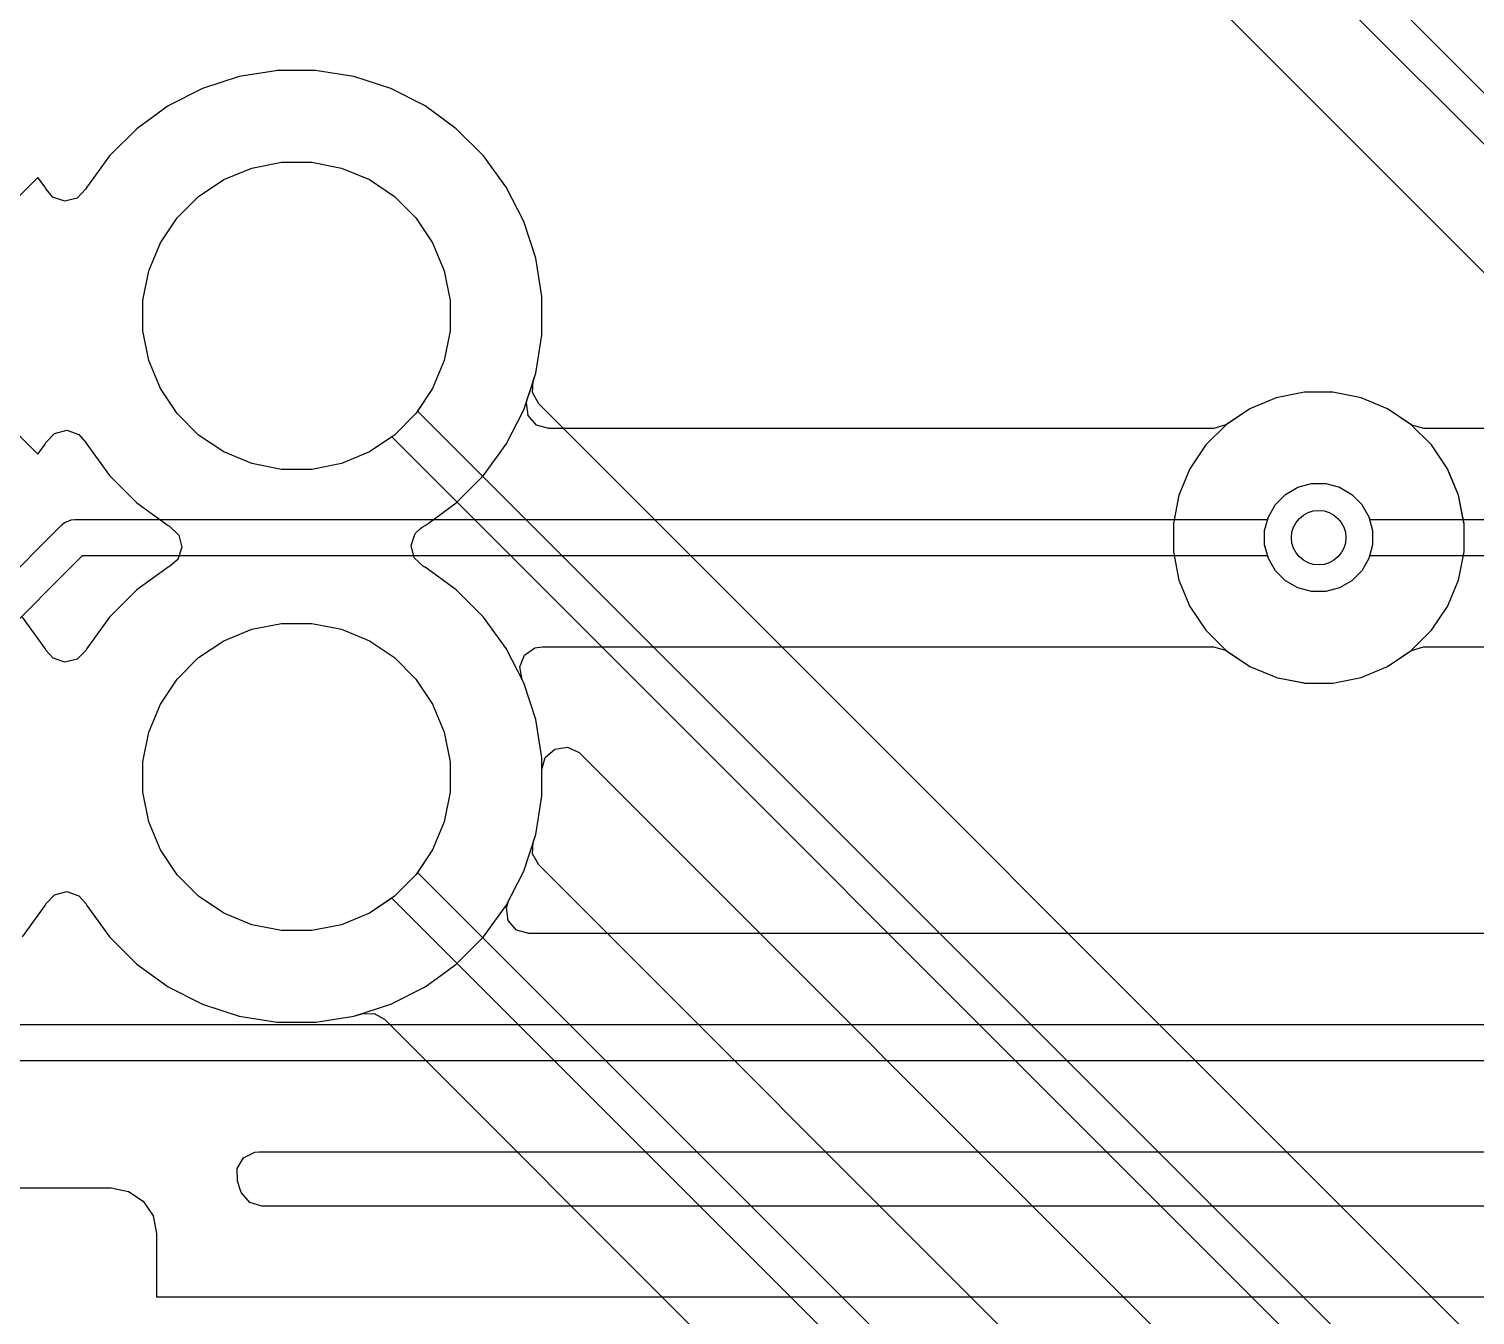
# Model space of a CAD drawing. Header units: inches. Extents: x 6.57 to 9.79, y -8.72 to -3.17.
# Drawn here: x 8.2833 to 8.5969, y -7.7165 to -7.4377 of the extents above; entities that cross this region are included whole.
import ezdxf

# ---------------------------------------------------------------- set-up
doc = ezdxf.new("R2010")
doc.units = ezdxf.units.IN
doc.header["$MEASUREMENT"] = 0
doc.layers.add('In2.Cu', color=33, linetype='CONTINUOUS', true_color=0xce7d2c)

msp = doc.modelspace()

# ---------------------------------------------------------------- linework, layer by layer
at = {"layer": 'In2.Cu', "linetype": 'CONTINUOUS'}
for p, q in [((8.17323, -7.02593), (8.99116, -7.84386)), ((8.98444, -7.84828), (8.16651, -7.03034)), ((8.15505, -7.04676), (8.7338, -7.6255)), ((8.33685, -7.44677), (8.32892, -7.44802)), ((8.33685, -7.44677), (8.32892, -7.44802)), ((8.33685, -7.44677), (8.32892, -7.44802)), ((8.33685, -7.44677), (8.32892, -7.44802)), ((8.33719, -7.44671), (8.33685, -7.44677)), ((8.33719, -7.44671), (8.33685, -7.44677)), ((8.33719, -7.44671), (8.33685, -7.44677)), ((8.33719, -7.44671), (8.33685, -7.44677)), ((8.34555, -7.44671), (8.33719, -7.44671)), ((8.34555, -7.44671), (8.33719, -7.44671)), ((8.34555, -7.44671), (8.33719, -7.44671)), ((8.34555, -7.44671), (8.33719, -7.44671)), ((8.34589, -7.44677), (8.34555, -7.44671)), ((8.34589, -7.44677), (8.34555, -7.44671)), ((8.34589, -7.44677), (8.34555, -7.44671)), ((8.34589, -7.44677), (8.34555, -7.44671)), ((8.35382, -7.44802), (8.34589, -7.44677)), ((8.35382, -7.44802), (8.34589, -7.44677)), ((8.35382, -7.44802), (8.34589, -7.44677)), ((8.35382, -7.44802), (8.34589, -7.44677)), ((8.32892, -7.44802), (8.32096, -7.45061)), ((8.32892, -7.44802), (8.32096, -7.45061)), ((8.32892, -7.44802), (8.32096, -7.45061)), ((8.32892, -7.44802), (8.32096, -7.45061)), ((8.36178, -7.45061), (8.35382, -7.44802)), ((8.35382, -7.44802), (8.35382, -7.44802)), ((8.35382, -7.44802), (8.35382, -7.44802)), ((8.36178, -7.45061), (8.35382, -7.44802)), ((8.35382, -7.44802), (8.35382, -7.44802)), ((8.35382, -7.44802), (8.35382, -7.44802)), ((8.36178, -7.45061), (8.35382, -7.44802)), ((8.35382, -7.44802), (8.35382, -7.44802)), ((8.35382, -7.44802), (8.35382, -7.44802)), ((8.36178, -7.45061), (8.35382, -7.44802)), ((8.35382, -7.44802), (8.35382, -7.44802)), ((8.35382, -7.44802), (8.35382, -7.44802)), ((8.32096, -7.45061), (8.3135, -7.45441)), ((8.32096, -7.45061), (8.3135, -7.45441)), ((8.32096, -7.45061), (8.3135, -7.45441)), ((8.32096, -7.45061), (8.3135, -7.45441)), ((8.36924, -7.45441), (8.36178, -7.45061)), ((8.36178, -7.45061), (8.36178, -7.45061)), ((8.36178, -7.45061), (8.36178, -7.45061)), ((8.36924, -7.45441), (8.36178, -7.45061)), ((8.36178, -7.45061), (8.36178, -7.45061)), ((8.36178, -7.45061), (8.36178, -7.45061)), ((8.36924, -7.45441), (8.36178, -7.45061)), ((8.36178, -7.45061), (8.36178, -7.45061)), ((8.36178, -7.45061), (8.36178, -7.45061)), ((8.36924, -7.45441), (8.36178, -7.45061)), ((8.36178, -7.45061), (8.36178, -7.45061)), ((8.36178, -7.45061), (8.36178, -7.45061)), ((8.3135, -7.45441), (8.30673, -7.45933)), ((8.3135, -7.45441), (8.30673, -7.45933)), ((8.3135, -7.45441), (8.30673, -7.45933)), ((8.3135, -7.45441), (8.30673, -7.45933)), ((8.37601, -7.45933), (8.36924, -7.45441)), ((8.37601, -7.45933), (8.36924, -7.45441)), ((8.37601, -7.45933), (8.36924, -7.45441)), ((8.37601, -7.45933), (8.36924, -7.45441)), ((8.30673, -7.45933), (8.30081, -7.46525)), ((8.30673, -7.45933), (8.30081, -7.46525)), ((8.30673, -7.45933), (8.30081, -7.46525)), ((8.30673, -7.45933), (8.30081, -7.46525)), ((8.38193, -7.46525), (8.37601, -7.45933)), ((8.38193, -7.46525), (8.37601, -7.45933)), ((8.38193, -7.46525), (8.37601, -7.45933)), ((8.38193, -7.46525), (8.37601, -7.45933)), ((8.30081, -7.46525), (8.2959, -7.47202)), ((8.30081, -7.46525), (8.2959, -7.47202)), ((8.30081, -7.46525), (8.2959, -7.47202)), ((8.30081, -7.46525), (8.2959, -7.47202)), ((8.38684, -7.47202), (8.38193, -7.46525)), ((8.38684, -7.47202), (8.38193, -7.46525)), ((8.38684, -7.47202), (8.38193, -7.46525)), ((8.38684, -7.47202), (8.38193, -7.46525)), ((8.3256, -7.47037), (8.33166, -7.46786)), ((8.3256, -7.47037), (8.33166, -7.46786)), ((8.3256, -7.47037), (8.33166, -7.46786)), ((8.3256, -7.47037), (8.33166, -7.46786)), ((8.33166, -7.46786), (8.33809, -7.46658)), ((8.33166, -7.46786), (8.33809, -7.46658)), ((8.33166, -7.46786), (8.33809, -7.46658)), ((8.33166, -7.46786), (8.33809, -7.46658)), ((8.33809, -7.46658), (8.34465, -7.46658)), ((8.33809, -7.46658), (8.34465, -7.46658)), ((8.33809, -7.46658), (8.34465, -7.46658)), ((8.33809, -7.46658), (8.34465, -7.46658)), ((8.34465, -7.46658), (8.35108, -7.46786)), ((8.34465, -7.46658), (8.35108, -7.46786)), ((8.34465, -7.46658), (8.35108, -7.46786)), ((8.34465, -7.46658), (8.35108, -7.46786)), ((8.35108, -7.46786), (8.35715, -7.47037)), ((8.35108, -7.46786), (8.35715, -7.47037)), ((8.35108, -7.46786), (8.35715, -7.47037)), ((8.35108, -7.46786), (8.35715, -7.47037)), ((8.28528, -7.46989), (8.27094, -7.48424)), ((8.28528, -7.46989), (8.27094, -7.48424)), ((8.28528, -7.46989), (8.27094, -7.48424)), ((8.28528, -7.46989), (8.27094, -7.48424)), ((8.28683, -7.47203), (8.28528, -7.46989)), ((8.28528, -7.46989), (8.28528, -7.46989)), ((8.28683, -7.47203), (8.28528, -7.46989)), ((8.28528, -7.46989), (8.28528, -7.46989)), ((8.28683, -7.47203), (8.28528, -7.46989)), ((8.28528, -7.46989), (8.28528, -7.46989)), ((8.28683, -7.47203), (8.28528, -7.46989)), ((8.28528, -7.46989), (8.28528, -7.46989)), ((8.28701, -7.47238), (8.28683, -7.47203)), ((8.28701, -7.47238), (8.28683, -7.47203)), ((8.28701, -7.47238), (8.28683, -7.47203)), ((8.28701, -7.47238), (8.28683, -7.47203)), ((8.2959, -7.47202), (8.29571, -7.47238)), ((8.2959, -7.47202), (8.29571, -7.47238)), ((8.2959, -7.47202), (8.29571, -7.47238)), ((8.2959, -7.47202), (8.29571, -7.47238)), ((8.32014, -7.47401), (8.3256, -7.47037)), ((8.32014, -7.47401), (8.3256, -7.47037)), ((8.32014, -7.47401), (8.3256, -7.47037)), ((8.32014, -7.47401), (8.3256, -7.47037)), ((8.35715, -7.47037), (8.3626, -7.47401)), ((8.35715, -7.47037), (8.3626, -7.47401)), ((8.35715, -7.47037), (8.3626, -7.47401)), ((8.35715, -7.47037), (8.3626, -7.47401)), ((8.39064, -7.47947), (8.38684, -7.47202)), ((8.38684, -7.47202), (8.38684, -7.47202)), ((8.38684, -7.47202), (8.38684, -7.47202)), ((8.39064, -7.47947), (8.38684, -7.47202)), ((8.38684, -7.47202), (8.38684, -7.47202)), ((8.38684, -7.47202), (8.38684, -7.47202)), ((8.39064, -7.47947), (8.38684, -7.47202)), ((8.38684, -7.47202), (8.38684, -7.47202)), ((8.38684, -7.47202), (8.38684, -7.47202)), ((8.39064, -7.47947), (8.38684, -7.47202)), ((8.38684, -7.47202), (8.38684, -7.47202)), ((8.38684, -7.47202), (8.38684, -7.47202)), ((8.28855, -7.47416), (8.28701, -7.47238)), ((8.28855, -7.47416), (8.28701, -7.47238)), ((8.28855, -7.47416), (8.28701, -7.47238)), ((8.28855, -7.47416), (8.28701, -7.47238)), ((8.29115, -7.47504), (8.28855, -7.47416)), ((8.29115, -7.47504), (8.28855, -7.47416)), ((8.29115, -7.47504), (8.28855, -7.47416)), ((8.29115, -7.47504), (8.28855, -7.47416)), ((8.29382, -7.47438), (8.29115, -7.47504)), ((8.29382, -7.47438), (8.29115, -7.47504)), ((8.29382, -7.47438), (8.29115, -7.47504)), ((8.29382, -7.47438), (8.29115, -7.47504)), ((8.29571, -7.47238), (8.29382, -7.47438)), ((8.29571, -7.47238), (8.29382, -7.47438)), ((8.29571, -7.47238), (8.29382, -7.47438)), ((8.29571, -7.47238), (8.29382, -7.47438)), ((8.3155, -7.47865), (8.32014, -7.47401)), ((8.3155, -7.47865), (8.32014, -7.47401)), ((8.3155, -7.47865), (8.32014, -7.47401)), ((8.3155, -7.47865), (8.32014, -7.47401)), ((8.3626, -7.47401), (8.36724, -7.47865)), ((8.3626, -7.47401), (8.36724, -7.47865)), ((8.3626, -7.47401), (8.36724, -7.47865)), ((8.3626, -7.47401), (8.36724, -7.47865)), ((8.31186, -7.48411), (8.3155, -7.47865)), ((8.31186, -7.48411), (8.3155, -7.47865)), ((8.31186, -7.48411), (8.3155, -7.47865)), ((8.31186, -7.48411), (8.3155, -7.47865)), ((8.36724, -7.47865), (8.37088, -7.48411)), ((8.36724, -7.47865), (8.37088, -7.48411)), ((8.36724, -7.47865), (8.37088, -7.48411)), ((8.36724, -7.47865), (8.37088, -7.48411)), ((8.39323, -7.48743), (8.39064, -7.47947)), ((8.39323, -7.48743), (8.39064, -7.47947)), ((8.39323, -7.48743), (8.39064, -7.47947)), ((8.39323, -7.48743), (8.39064, -7.47947)), ((8.30935, -7.49017), (8.31186, -7.48411)), ((8.30935, -7.49017), (8.31186, -7.48411)), ((8.30935, -7.49017), (8.31186, -7.48411)), ((8.30935, -7.49017), (8.31186, -7.48411)), ((8.37088, -7.48411), (8.37339, -7.49017)), ((8.37088, -7.48411), (8.37339, -7.49017)), ((8.37088, -7.48411), (8.37339, -7.49017)), ((8.37088, -7.48411), (8.37339, -7.49017)), ((8.39454, -7.4957), (8.39323, -7.48743)), ((8.39454, -7.4957), (8.39323, -7.48743)), ((8.39454, -7.4957), (8.39323, -7.48743)), ((8.39454, -7.4957), (8.39323, -7.48743)), ((8.30807, -7.4966), (8.30935, -7.49017)), ((8.30807, -7.4966), (8.30935, -7.49017)), ((8.30807, -7.4966), (8.30935, -7.49017)), ((8.30807, -7.4966), (8.30935, -7.49017)), ((8.37339, -7.49017), (8.37467, -7.4966)), ((8.37339, -7.49017), (8.37467, -7.4966)), ((8.37339, -7.49017), (8.37467, -7.4966)), ((8.37339, -7.49017), (8.37467, -7.4966)), ((8.30807, -7.50316), (8.30807, -7.4966)), ((8.30807, -7.50316), (8.30807, -7.4966)), ((8.30807, -7.50316), (8.30807, -7.4966)), ((8.30807, -7.50316), (8.30807, -7.4966)), ((8.37467, -7.4966), (8.37467, -7.50316)), ((8.37467, -7.4966), (8.37467, -7.50316)), ((8.37467, -7.4966), (8.37467, -7.50316)), ((8.37467, -7.4966), (8.37467, -7.50316)), ((8.39454, -7.50407), (8.39454, -7.4957)), ((8.39454, -7.50407), (8.39454, -7.4957)), ((8.39454, -7.50407), (8.39454, -7.4957)), ((8.39454, -7.50407), (8.39454, -7.4957)), ((8.30935, -7.5096), (8.30807, -7.50316)), ((8.30935, -7.5096), (8.30807, -7.50316)), ((8.30935, -7.5096), (8.30807, -7.50316)), ((8.30935, -7.5096), (8.30807, -7.50316)), ((8.37467, -7.50316), (8.37339, -7.5096)), ((8.37467, -7.50316), (8.37339, -7.5096)), ((8.37467, -7.50316), (8.37339, -7.5096)), ((8.37467, -7.50316), (8.37339, -7.5096)), ((8.39323, -7.51233), (8.39454, -7.50407)), ((8.39323, -7.51233), (8.39454, -7.50407)), ((8.39323, -7.51233), (8.39454, -7.50407)), ((8.39323, -7.51233), (8.39454, -7.50407)), ((8.31186, -7.51566), (8.30935, -7.5096)), ((8.31186, -7.51566), (8.30935, -7.5096)), ((8.31186, -7.51566), (8.30935, -7.5096)), ((8.31186, -7.51566), (8.30935, -7.5096)), ((8.37339, -7.5096), (8.37088, -7.51566)), ((8.37339, -7.5096), (8.37088, -7.51566)), ((8.37339, -7.5096), (8.37088, -7.51566)), ((8.37339, -7.5096), (8.37088, -7.51566)), ((8.39064, -7.52029), (8.39323, -7.51233)), ((8.39064, -7.52029), (8.39323, -7.51233)), ((8.39185, -7.51658), (8.39323, -7.51233)), ((8.39269, -7.514), (8.39323, -7.51233)), ((8.27094, -7.51553), (8.28528, -7.52987)), ((8.27094, -7.51553), (8.28528, -7.52987)), ((8.27094, -7.51553), (8.28528, -7.52987)), ((8.3155, -7.52111), (8.31186, -7.51566)), ((8.3155, -7.52111), (8.31186, -7.51566)), ((8.3155, -7.52111), (8.31186, -7.51566)), ((8.3155, -7.52111), (8.31186, -7.51566)), ((8.37088, -7.51566), (8.36724, -7.52111)), ((8.37088, -7.51566), (8.36724, -7.52111)), ((8.37088, -7.51566), (8.36724, -7.52111)), ((8.37088, -7.51566), (8.36761, -7.52056)), ((8.39256, -7.51654), (8.39269, -7.514)), ((8.39121, -7.51877), (8.3914, -7.51796)), ((8.39161, -7.52149), (8.39121, -7.51877)), ((8.3914, -7.51796), (8.39185, -7.51658)), ((8.39388, -7.51896), (8.39256, -7.51654)), ((8.70779, -7.83287), (8.39388, -7.51896)), ((8.5538, -7.51769), (8.54806, -7.52006)), ((8.5538, -7.51769), (8.54806, -7.52006)), ((8.5538, -7.51769), (8.54806, -7.52006)), ((8.5538, -7.51769), (8.54806, -7.52006)), ((8.55989, -7.51647), (8.5538, -7.51769)), ((8.55989, -7.51647), (8.5538, -7.51769)), ((8.55989, -7.51647), (8.5538, -7.51769)), ((8.55989, -7.51647), (8.5538, -7.51769)), ((8.5538, -7.51769), (8.5538, -7.51769)), ((8.5538, -7.51769), (8.5538, -7.51769)), ((8.5538, -7.51769), (8.5538, -7.51769)), ((8.5538, -7.51769), (8.5538, -7.51769)), ((8.5661, -7.51647), (8.55989, -7.51647)), ((8.55989, -7.51647), (8.55989, -7.51647)), ((8.5661, -7.51647), (8.55989, -7.51647)), ((8.55989, -7.51647), (8.55989, -7.51647)), ((8.5661, -7.51647), (8.55989, -7.51647)), ((8.55989, -7.51647), (8.55989, -7.51647)), ((8.5661, -7.51647), (8.55989, -7.51647)), ((8.55989, -7.51647), (8.55989, -7.51647)), ((8.57218, -7.51769), (8.5661, -7.51647)), ((8.5661, -7.51647), (8.5661, -7.51647)), ((8.57218, -7.51769), (8.5661, -7.51647)), ((8.5661, -7.51647), (8.5661, -7.51647)), ((8.57218, -7.51769), (8.5661, -7.51647)), ((8.5661, -7.51647), (8.5661, -7.51647)), ((8.57218, -7.51769), (8.5661, -7.51647)), ((8.5661, -7.51647), (8.5661, -7.51647)), ((8.57219, -7.51769), (8.57218, -7.51769)), ((8.57219, -7.51769), (8.57218, -7.51769)), ((8.57219, -7.51769), (8.57218, -7.51769)), ((8.57219, -7.51769), (8.57218, -7.51769)), ((8.57792, -7.52006), (8.57219, -7.51769)), ((8.57792, -7.52006), (8.57219, -7.51769)), ((8.57792, -7.52006), (8.57219, -7.51769)), ((8.57792, -7.52006), (8.57219, -7.51769)), ((8.32014, -7.52575), (8.3155, -7.52111)), ((8.32014, -7.52575), (8.3155, -7.52111)), ((8.32014, -7.52575), (8.3155, -7.52111)), ((8.32014, -7.52575), (8.3155, -7.52111)), ((8.36724, -7.52111), (8.3626, -7.52575)), ((8.36724, -7.52111), (8.3626, -7.52575)), ((8.36724, -7.52111), (8.3626, -7.52575)), ((8.36761, -7.52056), (8.69166, -7.8446)), ((8.38684, -7.52775), (8.39064, -7.52029)), ((8.38684, -7.52775), (8.39064, -7.52029)), ((8.39341, -7.52357), (8.39161, -7.52149)), ((8.54806, -7.52006), (8.54288, -7.52353)), ((8.54806, -7.52006), (8.5429, -7.52351)), ((8.54806, -7.52006), (8.5429, -7.52351)), ((8.54806, -7.52006), (8.5429, -7.52351)), ((8.54806, -7.52006), (8.54806, -7.52006)), ((8.54806, -7.52006), (8.54806, -7.52006)), ((8.54806, -7.52006), (8.54806, -7.52006)), ((8.54806, -7.52006), (8.54806, -7.52006)), ((8.58308, -7.52351), (8.57792, -7.52006)), ((8.57792, -7.52006), (8.57792, -7.52006)), ((8.58308, -7.52351), (8.57792, -7.52006)), ((8.57792, -7.52006), (8.57792, -7.52006)), ((8.58308, -7.52351), (8.57792, -7.52006)), ((8.57792, -7.52006), (8.57792, -7.52006)), ((8.58311, -7.52353), (8.57792, -7.52006)), ((8.57792, -7.52006), (8.57792, -7.52006)), ((8.28701, -7.52738), (8.2889, -7.52538)), ((8.28701, -7.52738), (8.2889, -7.52538)), ((8.28701, -7.52738), (8.2889, -7.52538)), ((8.2889, -7.52538), (8.29157, -7.52472)), ((8.2889, -7.52538), (8.29157, -7.52472)), ((8.2889, -7.52538), (8.29157, -7.52472)), ((8.29157, -7.52472), (8.29417, -7.52561)), ((8.29157, -7.52472), (8.29417, -7.52561)), ((8.29157, -7.52472), (8.29417, -7.52561)), ((8.29417, -7.52561), (8.29571, -7.52738)), ((8.29417, -7.52561), (8.29571, -7.52738)), ((8.29417, -7.52561), (8.29571, -7.52738)), ((8.39605, -7.52435), (8.39341, -7.52357)), ((8.54017, -7.52435), (8.39605, -7.52435)), ((8.5429, -7.52351), (8.53851, -7.5279)), ((8.5429, -7.52351), (8.53851, -7.5279)), ((8.5429, -7.52351), (8.53851, -7.5279)), ((8.54025, -7.52435), (8.54017, -7.52435)), ((8.54288, -7.52353), (8.54025, -7.52435)), ((8.5429, -7.52351), (8.5429, -7.52351)), ((8.5429, -7.52351), (8.5429, -7.52351)), ((8.5429, -7.52351), (8.5429, -7.52351)), ((8.58747, -7.5279), (8.58308, -7.52351)), ((8.58308, -7.52351), (8.58308, -7.52351)), ((8.58747, -7.5279), (8.58308, -7.52351)), ((8.58308, -7.52351), (8.58308, -7.52351)), ((8.58747, -7.5279), (8.58308, -7.52351)), ((8.58308, -7.52351), (8.58308, -7.52351)), ((8.58318, -7.52357), (8.58311, -7.52353)), ((8.58582, -7.52435), (8.58318, -7.52357)), ((8.63246, -7.52435), (8.58582, -7.52435)), ((8.28528, -7.52987), (8.28683, -7.52774)), ((8.28528, -7.52987), (8.28683, -7.52774)), ((8.28528, -7.52987), (8.28683, -7.52774)), ((8.28683, -7.52774), (8.28701, -7.52738)), ((8.28683, -7.52774), (8.28701, -7.52738)), ((8.28683, -7.52774), (8.28701, -7.52738)), ((8.29571, -7.52738), (8.2959, -7.52775)), ((8.29571, -7.52738), (8.2959, -7.52775)), ((8.29571, -7.52738), (8.2959, -7.52775)), ((8.2959, -7.52775), (8.30081, -7.53452)), ((8.2959, -7.52775), (8.30081, -7.53452)), ((8.2959, -7.52775), (8.30081, -7.53452)), ((8.3256, -7.5294), (8.32014, -7.52575)), ((8.3256, -7.5294), (8.32014, -7.52575)), ((8.3256, -7.5294), (8.32014, -7.52575)), ((8.3256, -7.5294), (8.32014, -7.52575)), ((8.3626, -7.52575), (8.35715, -7.5294)), ((8.3626, -7.52575), (8.35715, -7.5294)), ((8.3626, -7.52575), (8.35715, -7.5294)), ((8.36204, -7.52612), (8.35715, -7.5294)), ((8.68494, -7.84902), (8.36204, -7.52612)), ((8.38193, -7.53452), (8.38684, -7.52775)), ((8.38193, -7.53452), (8.38684, -7.52775)), ((8.38684, -7.52775), (8.38684, -7.52775)), ((8.38684, -7.52775), (8.38684, -7.52775)), ((8.38684, -7.52775), (8.38684, -7.52775)), ((8.38684, -7.52775), (8.38684, -7.52775)), ((8.53851, -7.5279), (8.53506, -7.53306)), ((8.53851, -7.5279), (8.53506, -7.53306)), ((8.53851, -7.5279), (8.53506, -7.53306)), ((8.53851, -7.5279), (8.53851, -7.5279)), ((8.53851, -7.5279), (8.53851, -7.5279)), ((8.53851, -7.5279), (8.53851, -7.5279)), ((8.59092, -7.53306), (8.58747, -7.5279)), ((8.58747, -7.5279), (8.58747, -7.5279)), ((8.59092, -7.53306), (8.58747, -7.5279)), ((8.58747, -7.5279), (8.58747, -7.5279)), ((8.59092, -7.53306), (8.58747, -7.5279)), ((8.58747, -7.5279), (8.58747, -7.5279)), ((8.28528, -7.52987), (8.28528, -7.52987)), ((8.28528, -7.52987), (8.28528, -7.52987)), ((8.28528, -7.52987), (8.28528, -7.52987)), ((8.33166, -7.53191), (8.3256, -7.5294)), ((8.33166, -7.53191), (8.3256, -7.5294)), ((8.33166, -7.53191), (8.3256, -7.5294)), ((8.33166, -7.53191), (8.3256, -7.5294)), ((8.33809, -7.53319), (8.33166, -7.53191)), ((8.33809, -7.53319), (8.33166, -7.53191)), ((8.33809, -7.53319), (8.33166, -7.53191)), ((8.33809, -7.53319), (8.33166, -7.53191)), ((8.35108, -7.53191), (8.34465, -7.53319)), ((8.35108, -7.53191), (8.34465, -7.53319)), ((8.35108, -7.53191), (8.34465, -7.53319)), ((8.35108, -7.53191), (8.34465, -7.53319)), ((8.35715, -7.5294), (8.35108, -7.53191)), ((8.35715, -7.5294), (8.35108, -7.53191)), ((8.35715, -7.5294), (8.35108, -7.53191)), ((8.35715, -7.5294), (8.35108, -7.53191)), ((8.30081, -7.53452), (8.30673, -7.54044)), ((8.30081, -7.53452), (8.30673, -7.54044)), ((8.30081, -7.53452), (8.30673, -7.54044)), ((8.34465, -7.53319), (8.33809, -7.53319)), ((8.34465, -7.53319), (8.33809, -7.53319)), ((8.34465, -7.53319), (8.33809, -7.53319)), ((8.34465, -7.53319), (8.33809, -7.53319)), ((8.37601, -7.54044), (8.38193, -7.53452)), ((8.37601, -7.54044), (8.38193, -7.53452)), ((8.38193, -7.53452), (8.38193, -7.53452)), ((8.38193, -7.53452), (8.38193, -7.53452)), ((8.38193, -7.53452), (8.38193, -7.53452)), ((8.38193, -7.53452), (8.38193, -7.53452)), ((8.53506, -7.53306), (8.53269, -7.5388)), ((8.53506, -7.53306), (8.53269, -7.5388)), ((8.53506, -7.53306), (8.53269, -7.5388)), ((8.53506, -7.53306), (8.53506, -7.53306)), ((8.53506, -7.53306), (8.53506, -7.53306)), ((8.53506, -7.53306), (8.53506, -7.53306)), ((8.59153, -7.53452), (8.59092, -7.53306)), ((8.59092, -7.53306), (8.59092, -7.53306)), ((8.59265, -7.53724), (8.59092, -7.53306)), ((8.59092, -7.53306), (8.59092, -7.53306)), ((8.59156, -7.53461), (8.59092, -7.53306)), ((8.59092, -7.53306), (8.59092, -7.53306)), ((8.5933, -7.5388), (8.59153, -7.53452)), ((8.5933, -7.5388), (8.59156, -7.53461)), ((8.5558, -7.53862), (8.55847, -7.53708)), ((8.5558, -7.53862), (8.55847, -7.53708)), ((8.5558, -7.53862), (8.55847, -7.53708)), ((8.5558, -7.53862), (8.55847, -7.53708)), ((8.55847, -7.53708), (8.56145, -7.53628)), ((8.55847, -7.53708), (8.56145, -7.53628)), ((8.55847, -7.53708), (8.56145, -7.53628)), ((8.55847, -7.53708), (8.56145, -7.53628)), ((8.56145, -7.53628), (8.56453, -7.53628)), ((8.56145, -7.53628), (8.56453, -7.53628)), ((8.56145, -7.53628), (8.56453, -7.53628)), ((8.56145, -7.53628), (8.56453, -7.53628)), ((8.56453, -7.53628), (8.56751, -7.53708)), ((8.56453, -7.53628), (8.56751, -7.53708)), ((8.56453, -7.53628), (8.56751, -7.53708)), ((8.56453, -7.53628), (8.56751, -7.53708)), ((8.56751, -7.53708), (8.57018, -7.53862)), ((8.56751, -7.53708), (8.57018, -7.53862)), ((8.56751, -7.53708), (8.57018, -7.53862)), ((8.56751, -7.53708), (8.57018, -7.53862)), ((8.5933, -7.5388), (8.59265, -7.53724)), ((8.30673, -7.54044), (8.3135, -7.54536)), ((8.30673, -7.54044), (8.3135, -7.54536)), ((8.30673, -7.54044), (8.3135, -7.54536)), ((8.36989, -7.54489), (8.37601, -7.54044)), ((8.36989, -7.54489), (8.37601, -7.54044)), ((8.53269, -7.5388), (8.53148, -7.54489)), ((8.53269, -7.5388), (8.53148, -7.54489)), ((8.53269, -7.5388), (8.53148, -7.54489)), ((8.53269, -7.5388), (8.53269, -7.5388)), ((8.53269, -7.5388), (8.53269, -7.5388)), ((8.53269, -7.5388), (8.53269, -7.5388)), ((8.55208, -7.54347), (8.55362, -7.5408)), ((8.55208, -7.54347), (8.55362, -7.5408)), ((8.55208, -7.54347), (8.55362, -7.5408)), ((8.55208, -7.54347), (8.55362, -7.5408)), ((8.55362, -7.5408), (8.5558, -7.53862)), ((8.55362, -7.5408), (8.5558, -7.53862)), ((8.55362, -7.5408), (8.5558, -7.53862)), ((8.55362, -7.5408), (8.5558, -7.53862)), ((8.57018, -7.53862), (8.57236, -7.5408)), ((8.57018, -7.53862), (8.57236, -7.5408)), ((8.57018, -7.53862), (8.57236, -7.5408)), ((8.57018, -7.53862), (8.57236, -7.5408)), ((8.57236, -7.5408), (8.5739, -7.54347)), ((8.57236, -7.5408), (8.5739, -7.54347)), ((8.57236, -7.5408), (8.5739, -7.54347)), ((8.57236, -7.5408), (8.5739, -7.54347)), ((8.5945, -7.54486), (8.5933, -7.5388)), ((8.5933, -7.5388), (8.5933, -7.5388)), ((8.59451, -7.54489), (8.5933, -7.5388)), ((8.5933, -7.5388), (8.5933, -7.5388)), ((8.5945, -7.54486), (8.5933, -7.5388)), ((8.5933, -7.5388), (8.5933, -7.5388)), ((8.29149, -7.54454), (8.29249, -7.54413)), ((8.29249, -7.54413), (8.29326, -7.54405)), ((8.29326, -7.54405), (8.55192, -7.54405)), ((8.55128, -7.54645), (8.55208, -7.54347)), ((8.55128, -7.54645), (8.55208, -7.54347)), ((8.55128, -7.54645), (8.55208, -7.54347)), ((8.55192, -7.54405), (8.55208, -7.54347)), ((8.5739, -7.54347), (8.5747, -7.54645)), ((8.5739, -7.54347), (8.5747, -7.54645)), ((8.5739, -7.54347), (8.5747, -7.54645)), ((8.5739, -7.54347), (8.57406, -7.54405)), ((8.57406, -7.54405), (8.63582, -7.54405)), ((8.26204, -7.57364), (8.29048, -7.54521)), ((8.29048, -7.54521), (8.29108, -7.54472)), ((8.29108, -7.54472), (8.29149, -7.54454)), ((8.3135, -7.54536), (8.31385, -7.54553)), ((8.3135, -7.54536), (8.31385, -7.54553)), ((8.3135, -7.54536), (8.31385, -7.54553)), ((8.31385, -7.54553), (8.31585, -7.54742)), ((8.31385, -7.54553), (8.31585, -7.54742)), ((8.31385, -7.54553), (8.31585, -7.54742)), ((8.31585, -7.54742), (8.31651, -7.55009)), ((8.31585, -7.54742), (8.31651, -7.55009)), ((8.31585, -7.54742), (8.31651, -7.55009)), ((8.36623, -7.54967), (8.36712, -7.54707)), ((8.36623, -7.54967), (8.36712, -7.54707)), ((8.36712, -7.54707), (8.36829, -7.5459)), ((8.36712, -7.54707), (8.36829, -7.5459)), ((8.36829, -7.5459), (8.36858, -7.54569)), ((8.36829, -7.5459), (8.36858, -7.54569)), ((8.36858, -7.54569), (8.36924, -7.54536)), ((8.36858, -7.54569), (8.36924, -7.54536)), ((8.36924, -7.54536), (8.36989, -7.54489)), ((8.36924, -7.54536), (8.36989, -7.54489)), ((8.53148, -7.54489), (8.53148, -7.55109)), ((8.53148, -7.54489), (8.53148, -7.55109)), ((8.53148, -7.54489), (8.53148, -7.55109)), ((8.55128, -7.54953), (8.55128, -7.54645)), ((8.55128, -7.54953), (8.55128, -7.54645)), ((8.55128, -7.54953), (8.55128, -7.54645)), ((8.5747, -7.54645), (8.5747, -7.54953)), ((8.5747, -7.54645), (8.5747, -7.54953)), ((8.5747, -7.54645), (8.5747, -7.54953)), ((8.59451, -7.54489), (8.5945, -7.54486)), ((8.59451, -7.54489), (8.5945, -7.54486)), ((8.59451, -7.55109), (8.59451, -7.54489)), ((8.59451, -7.54489), (8.59451, -7.54489)), ((8.59451, -7.54489), (8.59451, -7.54489)), ((8.59451, -7.55109), (8.59451, -7.54489)), ((8.59451, -7.54489), (8.59451, -7.54489)), ((8.59451, -7.54489), (8.59451, -7.54489)), ((8.59451, -7.55109), (8.59451, -7.54489)), ((8.59451, -7.54489), (8.59451, -7.54489)), ((8.59451, -7.54489), (8.59451, -7.54489)), ((8.31651, -7.55009), (8.31562, -7.5527)), ((8.31651, -7.55009), (8.31562, -7.5527)), ((8.31651, -7.55009), (8.31562, -7.5527)), ((8.36689, -7.55234), (8.36623, -7.54967)), ((8.36689, -7.55234), (8.36623, -7.54967)), ((8.55208, -7.55251), (8.55128, -7.54953)), ((8.55208, -7.55251), (8.55128, -7.54953)), ((8.55208, -7.55251), (8.55128, -7.54953)), ((8.5747, -7.54953), (8.5739, -7.55251)), ((8.5747, -7.54953), (8.5739, -7.55251)), ((8.5747, -7.54953), (8.5739, -7.55251)), ((8.29489, -7.55193), (8.26761, -7.57921)), ((8.55192, -7.55193), (8.29489, -7.55193)), ((8.31562, -7.5527), (8.31385, -7.55423)), ((8.31562, -7.5527), (8.31385, -7.55423)), ((8.31562, -7.5527), (8.31385, -7.55423)), ((8.36889, -7.55423), (8.36689, -7.55234)), ((8.36889, -7.55423), (8.36689, -7.55234)), ((8.53148, -7.55109), (8.53269, -7.55718)), ((8.53148, -7.55109), (8.53269, -7.55718)), ((8.53148, -7.55109), (8.53269, -7.55718)), ((8.55208, -7.55251), (8.55192, -7.55193)), ((8.55362, -7.55518), (8.55208, -7.55251)), ((8.55362, -7.55518), (8.55208, -7.55251)), ((8.55362, -7.55518), (8.55208, -7.55251)), ((8.55362, -7.55518), (8.55208, -7.55251)), ((8.5739, -7.55251), (8.57236, -7.55518)), ((8.5739, -7.55251), (8.57236, -7.55518)), ((8.5739, -7.55251), (8.57236, -7.55518)), ((8.5739, -7.55251), (8.57236, -7.55518)), ((8.57406, -7.55193), (8.5739, -7.55251)), ((8.63606, -7.55193), (8.57406, -7.55193)), ((8.5933, -7.55718), (8.59451, -7.55109)), ((8.5933, -7.55718), (8.59451, -7.55109)), ((8.5933, -7.55718), (8.59451, -7.55109)), ((8.3135, -7.55441), (8.30673, -7.55933)), ((8.3135, -7.55441), (8.30673, -7.55933)), ((8.3135, -7.55441), (8.30673, -7.55933)), ((8.31385, -7.55423), (8.3135, -7.55441)), ((8.31385, -7.55423), (8.3135, -7.55441)), ((8.31385, -7.55423), (8.3135, -7.55441)), ((8.36921, -7.55439), (8.36889, -7.55423)), ((8.36921, -7.55439), (8.36889, -7.55423)), ((8.36924, -7.55441), (8.36921, -7.55439)), ((8.36924, -7.55441), (8.36921, -7.55439)), ((8.37601, -7.55933), (8.36924, -7.55441)), ((8.37601, -7.55933), (8.36924, -7.55441)), ((8.5558, -7.55736), (8.55362, -7.55518)), ((8.5558, -7.55736), (8.55362, -7.55518)), ((8.5558, -7.55736), (8.55362, -7.55518)), ((8.5558, -7.55736), (8.55362, -7.55518)), ((8.57236, -7.55518), (8.57018, -7.55736)), ((8.57236, -7.55518), (8.57018, -7.55736)), ((8.57236, -7.55518), (8.57018, -7.55736)), ((8.57236, -7.55518), (8.57018, -7.55736)), ((8.30673, -7.55933), (8.30081, -7.56525)), ((8.30673, -7.55933), (8.30081, -7.56525)), ((8.30673, -7.55933), (8.30081, -7.56525)), ((8.38193, -7.56525), (8.37601, -7.55933)), ((8.38193, -7.56525), (8.37601, -7.55933)), ((8.53269, -7.55718), (8.53269, -7.55718)), ((8.53269, -7.55718), (8.53506, -7.56292)), ((8.53269, -7.55718), (8.53269, -7.55718)), ((8.53269, -7.55718), (8.53506, -7.56292)), ((8.53269, -7.55718), (8.53269, -7.55718)), ((8.53269, -7.55718), (8.53506, -7.56292)), ((8.55847, -7.5589), (8.5558, -7.55736)), ((8.55847, -7.5589), (8.5558, -7.55736)), ((8.55847, -7.5589), (8.5558, -7.55736)), ((8.55847, -7.5589), (8.5558, -7.55736)), ((8.56145, -7.5597), (8.55847, -7.5589)), ((8.56145, -7.5597), (8.55847, -7.5589)), ((8.56145, -7.5597), (8.55847, -7.5589)), ((8.56145, -7.5597), (8.55847, -7.5589)), ((8.56453, -7.5597), (8.56145, -7.5597)), ((8.56453, -7.5597), (8.56145, -7.5597)), ((8.56453, -7.5597), (8.56145, -7.5597)), ((8.56453, -7.5597), (8.56145, -7.5597)), ((8.56751, -7.5589), (8.56453, -7.5597)), ((8.56751, -7.5589), (8.56453, -7.5597)), ((8.56751, -7.5589), (8.56453, -7.5597)), ((8.56751, -7.5589), (8.56453, -7.5597)), ((8.57018, -7.55736), (8.56751, -7.5589)), ((8.57018, -7.55736), (8.56751, -7.5589)), ((8.57018, -7.55736), (8.56751, -7.5589)), ((8.57018, -7.55736), (8.56751, -7.5589)), ((8.59092, -7.56292), (8.5933, -7.55718)), ((8.59093, -7.56289), (8.5933, -7.55718)), ((8.59093, -7.56289), (8.5933, -7.55718)), ((8.5933, -7.55718), (8.5933, -7.55718)), ((8.5933, -7.55718), (8.5933, -7.55718)), ((8.53506, -7.56292), (8.53506, -7.56292)), ((8.53506, -7.56292), (8.53851, -7.56808)), ((8.53506, -7.56292), (8.53506, -7.56292)), ((8.53506, -7.56292), (8.53851, -7.56808)), ((8.53506, -7.56292), (8.53506, -7.56292)), ((8.53506, -7.56292), (8.53851, -7.56808)), ((8.58747, -7.56808), (8.59092, -7.56292)), ((8.58747, -7.56808), (8.59092, -7.56292)), ((8.58747, -7.56808), (8.59092, -7.56292)), ((8.59092, -7.56292), (8.59093, -7.56289)), ((8.59092, -7.56292), (8.59093, -7.56289)), ((8.28684, -7.57202), (8.28193, -7.56525)), ((8.28684, -7.57202), (8.28193, -7.56525)), ((8.28684, -7.57202), (8.28193, -7.56525)), ((8.30081, -7.56525), (8.2959, -7.57202)), ((8.30081, -7.56525), (8.2959, -7.57202)), ((8.30081, -7.56525), (8.2959, -7.57202)), ((8.38684, -7.57202), (8.38193, -7.56525)), ((8.38684, -7.57202), (8.38193, -7.56525)), ((8.3256, -7.57037), (8.33166, -7.56786)), ((8.3256, -7.57037), (8.33166, -7.56786)), ((8.3256, -7.57037), (8.33166, -7.56786)), ((8.3256, -7.57037), (8.33166, -7.56786)), ((8.33166, -7.56786), (8.33809, -7.56658)), ((8.33166, -7.56786), (8.33809, -7.56658)), ((8.33166, -7.56786), (8.33809, -7.56658)), ((8.33166, -7.56786), (8.33809, -7.56658)), ((8.33809, -7.56658), (8.34465, -7.56658)), ((8.33809, -7.56658), (8.34465, -7.56658)), ((8.33809, -7.56658), (8.34465, -7.56658)), ((8.33809, -7.56658), (8.34465, -7.56658)), ((8.34465, -7.56658), (8.35108, -7.56786)), ((8.34465, -7.56658), (8.35108, -7.56786)), ((8.34465, -7.56658), (8.35108, -7.56786)), ((8.34465, -7.56658), (8.35108, -7.56786)), ((8.35108, -7.56786), (8.35715, -7.57037)), ((8.35108, -7.56786), (8.35715, -7.57037)), ((8.35108, -7.56786), (8.35715, -7.57037)), ((8.35108, -7.56786), (8.35715, -7.57037)), ((8.53851, -7.56808), (8.53851, -7.56808)), ((8.53851, -7.56808), (8.5429, -7.57247)), ((8.53851, -7.56808), (8.53851, -7.56808)), ((8.53851, -7.56808), (8.5429, -7.57247)), ((8.53851, -7.56808), (8.53851, -7.56808)), ((8.53851, -7.56808), (8.5429, -7.57247)), ((8.58308, -7.57247), (8.58747, -7.56808)), ((8.58308, -7.57247), (8.58747, -7.56808)), ((8.58308, -7.57247), (8.58747, -7.56808)), ((8.28702, -7.57236), (8.28684, -7.57202)), ((8.28702, -7.57236), (8.28684, -7.57202)), ((8.28702, -7.57236), (8.28684, -7.57202)), ((8.28856, -7.57413), (8.28702, -7.57236)), ((8.28856, -7.57413), (8.28702, -7.57236)), ((8.28856, -7.57413), (8.28702, -7.57236)), ((8.29572, -7.57236), (8.29383, -7.57436)), ((8.29572, -7.57236), (8.29383, -7.57436)), ((8.29572, -7.57236), (8.29383, -7.57436)), ((8.2959, -7.57202), (8.29572, -7.57236)), ((8.2959, -7.57202), (8.29572, -7.57236)), ((8.2959, -7.57202), (8.29572, -7.57236)), ((8.32014, -7.57401), (8.3256, -7.57037)), ((8.32014, -7.57401), (8.3256, -7.57037)), ((8.32014, -7.57401), (8.3256, -7.57037)), ((8.32014, -7.57401), (8.3256, -7.57037)), ((8.35715, -7.57037), (8.3626, -7.57401)), ((8.35715, -7.57037), (8.3626, -7.57401)), ((8.35715, -7.57037), (8.3626, -7.57401)), ((8.35715, -7.57037), (8.3626, -7.57401)), ((8.39064, -7.57947), (8.38684, -7.57202)), ((8.38684, -7.57202), (8.38684, -7.57202)), ((8.38684, -7.57202), (8.38684, -7.57202)), ((8.39064, -7.57947), (8.38684, -7.57202)), ((8.38684, -7.57202), (8.38684, -7.57202)), ((8.38684, -7.57202), (8.38684, -7.57202)), ((8.39079, -7.57348), (8.39304, -7.57189)), ((8.39304, -7.57189), (8.39462, -7.57163)), ((8.39462, -7.57163), (8.54017, -7.57163)), ((8.54017, -7.57163), (8.54281, -7.57241)), ((8.54281, -7.57241), (8.54288, -7.57245)), ((8.54288, -7.57245), (8.54806, -7.57592)), ((8.5429, -7.57247), (8.5429, -7.57247)), ((8.5429, -7.57247), (8.54806, -7.57592)), ((8.5429, -7.57247), (8.5429, -7.57247)), ((8.5429, -7.57247), (8.54806, -7.57592)), ((8.5429, -7.57247), (8.5429, -7.57247)), ((8.5429, -7.57247), (8.54806, -7.57592)), ((8.57792, -7.57592), (8.58308, -7.57247)), ((8.57792, -7.57592), (8.58308, -7.57247)), ((8.57792, -7.57592), (8.58308, -7.57247)), ((8.57926, -7.57502), (8.58311, -7.57245)), ((8.58311, -7.57245), (8.58573, -7.57163)), ((8.58573, -7.57163), (8.58582, -7.57163)), ((8.58582, -7.57163), (8.63294, -7.57163)), ((8.29116, -7.57502), (8.28856, -7.57413)), ((8.29116, -7.57502), (8.28856, -7.57413)), ((8.29116, -7.57502), (8.28856, -7.57413)), ((8.29383, -7.57436), (8.29116, -7.57502)), ((8.29383, -7.57436), (8.29116, -7.57502)), ((8.29383, -7.57436), (8.29116, -7.57502)), ((8.3155, -7.57865), (8.32014, -7.57401)), ((8.3155, -7.57865), (8.32014, -7.57401)), ((8.3155, -7.57865), (8.32014, -7.57401)), ((8.3155, -7.57865), (8.32014, -7.57401)), ((8.3626, -7.57401), (8.36724, -7.57865)), ((8.3626, -7.57401), (8.36724, -7.57865)), ((8.3626, -7.57401), (8.36724, -7.57865)), ((8.3626, -7.57401), (8.36724, -7.57865)), ((8.38976, -7.57603), (8.39079, -7.57348)), ((8.57792, -7.57592), (8.57926, -7.57502)), ((8.31186, -7.58411), (8.3155, -7.57865)), ((8.31186, -7.58411), (8.3155, -7.57865)), ((8.31186, -7.58411), (8.3155, -7.57865)), ((8.31186, -7.58411), (8.3155, -7.57865)), ((8.36724, -7.57865), (8.37088, -7.58411)), ((8.36724, -7.57865), (8.37088, -7.58411)), ((8.36724, -7.57865), (8.37088, -7.58411)), ((8.36724, -7.57865), (8.37088, -7.58411)), ((8.39027, -7.57873), (8.38976, -7.57603)), ((8.39064, -7.57947), (8.39027, -7.57873)), ((8.54806, -7.57592), (8.54806, -7.57592)), ((8.54806, -7.57592), (8.55374, -7.57827)), ((8.54806, -7.57592), (8.54806, -7.57592)), ((8.54806, -7.57592), (8.55374, -7.57827)), ((8.54806, -7.57592), (8.54806, -7.57592)), ((8.54806, -7.57592), (8.55374, -7.57827)), ((8.54806, -7.57592), (8.54806, -7.57592)), ((8.54806, -7.57592), (8.55374, -7.57827)), ((8.55374, -7.57827), (8.5538, -7.57829)), ((8.55374, -7.57827), (8.5538, -7.57829)), ((8.55374, -7.57827), (8.5538, -7.57829)), ((8.55374, -7.57827), (8.5538, -7.57829)), ((8.5538, -7.57829), (8.55972, -7.57947)), ((8.5538, -7.57829), (8.55948, -7.57943)), ((8.5538, -7.57829), (8.55972, -7.57947)), ((8.5538, -7.57829), (8.55972, -7.57947)), ((8.5661, -7.57951), (8.57218, -7.57829)), ((8.5661, -7.57951), (8.57218, -7.57829)), ((8.5661, -7.57951), (8.57218, -7.57829)), ((8.5661, -7.57951), (8.57218, -7.57829)), ((8.57218, -7.57829), (8.57792, -7.57592)), ((8.57218, -7.57829), (8.57792, -7.57592)), ((8.57218, -7.57829), (8.57792, -7.57592)), ((8.57218, -7.57829), (8.57792, -7.57592)), ((8.39323, -7.58743), (8.39064, -7.57947)), ((8.39323, -7.58743), (8.39064, -7.57947)), ((8.39323, -7.58743), (8.39064, -7.57947)), ((8.55948, -7.57943), (8.55989, -7.57951)), ((8.55972, -7.57947), (8.55989, -7.57951)), ((8.55972, -7.57947), (8.55989, -7.57951)), ((8.55972, -7.57947), (8.55989, -7.57951)), ((8.55989, -7.57951), (8.55989, -7.57951)), ((8.55989, -7.57951), (8.55989, -7.57951)), ((8.55989, -7.57951), (8.5661, -7.57951)), ((8.55989, -7.57951), (8.55989, -7.57951)), ((8.55989, -7.57951), (8.55989, -7.57951)), ((8.55989, -7.57951), (8.5661, -7.57951)), ((8.55989, -7.57951), (8.55989, -7.57951)), ((8.55989, -7.57951), (8.55989, -7.57951)), ((8.55989, -7.57951), (8.5661, -7.57951)), ((8.55989, -7.57951), (8.55989, -7.57951)), ((8.55989, -7.57951), (8.55989, -7.57951)), ((8.55989, -7.57951), (8.5661, -7.57951)), ((8.5661, -7.57951), (8.5661, -7.57951)), ((8.5661, -7.57951), (8.5661, -7.57951)), ((8.5661, -7.57951), (8.5661, -7.57951)), ((8.5661, -7.57951), (8.5661, -7.57951)), ((8.30935, -7.59017), (8.31186, -7.58411)), ((8.30935, -7.59017), (8.31186, -7.58411)), ((8.30935, -7.59017), (8.31186, -7.58411)), ((8.30935, -7.59017), (8.31186, -7.58411)), ((8.37088, -7.58411), (8.37339, -7.59017)), ((8.37088, -7.58411), (8.37339, -7.59017)), ((8.37088, -7.58411), (8.37339, -7.59017)), ((8.37088, -7.58411), (8.37339, -7.59017)), ((8.39454, -7.5957), (8.39323, -7.58743)), ((8.39454, -7.5957), (8.39323, -7.58743)), ((8.39454, -7.5957), (8.39323, -7.58743)), ((8.30807, -7.5966), (8.30935, -7.59017)), ((8.30807, -7.5966), (8.30935, -7.59017)), ((8.30807, -7.5966), (8.30935, -7.59017)), ((8.30807, -7.5966), (8.30935, -7.59017)), ((8.37339, -7.59017), (8.37467, -7.5966)), ((8.37339, -7.59017), (8.37467, -7.5966)), ((8.37339, -7.59017), (8.37467, -7.5966)), ((8.37339, -7.59017), (8.37467, -7.5966)), ((8.39531, -7.59563), (8.39739, -7.59383)), ((8.39739, -7.59383), (8.40012, -7.59344)), ((8.40012, -7.59344), (8.40262, -7.59458)), ((8.40262, -7.59458), (8.40287, -7.59482)), ((8.30807, -7.60316), (8.30807, -7.5966)), ((8.30807, -7.60316), (8.30807, -7.5966)), ((8.30807, -7.60316), (8.30807, -7.5966)), ((8.30807, -7.60316), (8.30807, -7.5966)), ((8.37467, -7.5966), (8.37467, -7.60316)), ((8.37467, -7.5966), (8.37467, -7.60316)), ((8.37467, -7.5966), (8.37467, -7.60316)), ((8.37467, -7.5966), (8.37467, -7.60316)), ((8.39454, -7.59827), (8.39531, -7.59563)), ((8.39454, -7.60407), (8.39454, -7.5957)), ((8.39454, -7.60407), (8.39454, -7.5957)), ((8.39454, -7.60407), (8.39454, -7.5957)), ((8.40287, -7.59482), (8.65, -7.84194)), ((8.39454, -7.60407), (8.39454, -7.59827)), ((8.30935, -7.6096), (8.30807, -7.60316)), ((8.30935, -7.6096), (8.30807, -7.60316)), ((8.30935, -7.6096), (8.30807, -7.60316)), ((8.30935, -7.6096), (8.30807, -7.60316)), ((8.37467, -7.60316), (8.37339, -7.6096)), ((8.37467, -7.60316), (8.37339, -7.6096)), ((8.37467, -7.60316), (8.37339, -7.6096)), ((8.37467, -7.60316), (8.37339, -7.6096)), ((8.39323, -7.61233), (8.39454, -7.60407)), ((8.39323, -7.61233), (8.39454, -7.60407)), ((8.39323, -7.61233), (8.39454, -7.60407)), ((8.39323, -7.61233), (8.39454, -7.60407)), ((8.31186, -7.61566), (8.30935, -7.6096)), ((8.31186, -7.61566), (8.30935, -7.6096)), ((8.31186, -7.61566), (8.30935, -7.6096)), ((8.31186, -7.61566), (8.30935, -7.6096)), ((8.37339, -7.6096), (8.37088, -7.61566)), ((8.37339, -7.6096), (8.37088, -7.61566)), ((8.37339, -7.6096), (8.37088, -7.61566)), ((8.37339, -7.6096), (8.37088, -7.61566)), ((8.39064, -7.62029), (8.39323, -7.61233)), ((8.39064, -7.62029), (8.39323, -7.61233)), ((8.39064, -7.62029), (8.39323, -7.61233)), ((8.39269, -7.614), (8.39323, -7.61233)), ((8.3155, -7.62111), (8.31186, -7.61566)), ((8.3155, -7.62111), (8.31186, -7.61566)), ((8.3155, -7.62111), (8.31186, -7.61566)), ((8.3155, -7.62111), (8.31186, -7.61566)), ((8.37088, -7.61566), (8.36724, -7.62111)), ((8.37088, -7.61566), (8.36724, -7.62111)), ((8.37088, -7.61566), (8.36724, -7.62111)), ((8.37088, -7.61566), (8.36761, -7.62056)), ((8.39256, -7.61654), (8.39269, -7.614)), ((8.39388, -7.61896), (8.39256, -7.61654)), ((8.54505, -7.77012), (8.39388, -7.61896)), ((8.32014, -7.62575), (8.3155, -7.62111)), ((8.32014, -7.62575), (8.3155, -7.62111)), ((8.32014, -7.62575), (8.3155, -7.62111)), ((8.32014, -7.62575), (8.3155, -7.62111)), ((8.36724, -7.62111), (8.3626, -7.62575)), ((8.36724, -7.62111), (8.3626, -7.62575)), ((8.36724, -7.62111), (8.3626, -7.62575)), ((8.36761, -7.62056), (8.59142, -7.84437)), ((8.38684, -7.62775), (8.39064, -7.62029)), ((8.38684, -7.62775), (8.39064, -7.62029)), ((8.38792, -7.62563), (8.39064, -7.62029)), ((8.28702, -7.6274), (8.28891, -7.6254)), ((8.28702, -7.6274), (8.28891, -7.6254)), ((8.28702, -7.6274), (8.28891, -7.6254)), ((8.28891, -7.6254), (8.29158, -7.62474)), ((8.28891, -7.6254), (8.29158, -7.62474)), ((8.28891, -7.6254), (8.29158, -7.62474)), ((8.29158, -7.62474), (8.29418, -7.62563)), ((8.29158, -7.62474), (8.29418, -7.62563)), ((8.29158, -7.62474), (8.29418, -7.62563)), ((8.29418, -7.62563), (8.29572, -7.6274)), ((8.29418, -7.62563), (8.29572, -7.6274)), ((8.29418, -7.62563), (8.29572, -7.6274)), ((8.3256, -7.6294), (8.32014, -7.62575)), ((8.3256, -7.6294), (8.32014, -7.62575)), ((8.3256, -7.6294), (8.32014, -7.62575)), ((8.3256, -7.6294), (8.32014, -7.62575)), ((8.3626, -7.62575), (8.35715, -7.6294)), ((8.3626, -7.62575), (8.35715, -7.6294)), ((8.3626, -7.62575), (8.35715, -7.6294)), ((8.38736, -7.62674), (8.38792, -7.62563)), ((8.28193, -7.63452), (8.28684, -7.62775)), ((8.28193, -7.63452), (8.28684, -7.62775)), ((8.28193, -7.63452), (8.28684, -7.62775)), ((8.28684, -7.62775), (8.28702, -7.6274)), ((8.28684, -7.62775), (8.28702, -7.6274)), ((8.28684, -7.62775), (8.28702, -7.6274)), ((8.28684, -7.62775), (8.28684, -7.62775)), ((8.28684, -7.62775), (8.28684, -7.62775)), ((8.28684, -7.62775), (8.28684, -7.62775)), ((8.28684, -7.62775), (8.28684, -7.62775)), ((8.28684, -7.62775), (8.28684, -7.62775)), ((8.28684, -7.62775), (8.28684, -7.62775)), ((8.29572, -7.6274), (8.2959, -7.62775)), ((8.29572, -7.6274), (8.2959, -7.62775)), ((8.29572, -7.6274), (8.2959, -7.62775)), ((8.2959, -7.62775), (8.30081, -7.63452)), ((8.2959, -7.62775), (8.30081, -7.63452)), ((8.2959, -7.62775), (8.30081, -7.63452)), ((8.36204, -7.62612), (8.35715, -7.6294)), ((8.5847, -7.84878), (8.36204, -7.62612)), ((8.38193, -7.63452), (8.38684, -7.62775)), ((8.38193, -7.63452), (8.38684, -7.62775)), ((8.38684, -7.62775), (8.38684, -7.62775)), ((8.38684, -7.62775), (8.38684, -7.62775)), ((8.38684, -7.62775), (8.38684, -7.62775)), ((8.38684, -7.62775), (8.38684, -7.62775)), ((8.38688, -7.62826), (8.38736, -7.62674)), ((8.38727, -7.63098), (8.38688, -7.62826)), ((8.33166, -7.63191), (8.3256, -7.6294)), ((8.33166, -7.63191), (8.3256, -7.6294)), ((8.33166, -7.63191), (8.3256, -7.6294)), ((8.33166, -7.63191), (8.3256, -7.6294)), ((8.33809, -7.63319), (8.33166, -7.63191)), ((8.33809, -7.63319), (8.33166, -7.63191)), ((8.33809, -7.63319), (8.33166, -7.63191)), ((8.33809, -7.63319), (8.33166, -7.63191)), ((8.35108, -7.63191), (8.34465, -7.63319)), ((8.35108, -7.63191), (8.34465, -7.63319)), ((8.35108, -7.63191), (8.34465, -7.63319)), ((8.35108, -7.63191), (8.34465, -7.63319)), ((8.35715, -7.6294), (8.35108, -7.63191)), ((8.35715, -7.6294), (8.35108, -7.63191)), ((8.35715, -7.6294), (8.35108, -7.63191)), ((8.35715, -7.6294), (8.35108, -7.63191)), ((8.38907, -7.63306), (8.38727, -7.63098)), ((8.30081, -7.63452), (8.30673, -7.64044)), ((8.30081, -7.63452), (8.30673, -7.64044)), ((8.30081, -7.63452), (8.30673, -7.64044)), ((8.34465, -7.63319), (8.33809, -7.63319)), ((8.34465, -7.63319), (8.33809, -7.63319)), ((8.34465, -7.63319), (8.33809, -7.63319)), ((8.34465, -7.63319), (8.33809, -7.63319)), ((8.37601, -7.64044), (8.38193, -7.63452)), ((8.37601, -7.64044), (8.38193, -7.63452)), ((8.38193, -7.63452), (8.38193, -7.63452)), ((8.38193, -7.63452), (8.38193, -7.63452)), ((8.38193, -7.63452), (8.38193, -7.63452)), ((8.38193, -7.63452), (8.38193, -7.63452)), ((8.39171, -7.63384), (8.38907, -7.63306)), ((8.7269, -7.63384), (8.39171, -7.63384)), ((8.30673, -7.64044), (8.3135, -7.64536)), ((8.30673, -7.64044), (8.3135, -7.64536)), ((8.30673, -7.64044), (8.3135, -7.64536)), ((8.37264, -7.64289), (8.37601, -7.64044)), ((8.37264, -7.64289), (8.37601, -7.64044)), ((8.37601, -7.64044), (8.37601, -7.64044)), ((8.37601, -7.64044), (8.37601, -7.64044)), ((8.37601, -7.64044), (8.37601, -7.64044)), ((8.37601, -7.64044), (8.37601, -7.64044)), ((8.36924, -7.64536), (8.37264, -7.64289)), ((8.36924, -7.64536), (8.37264, -7.64289)), ((8.3135, -7.64536), (8.3135, -7.64536)), ((8.3135, -7.64536), (8.3135, -7.64536)), ((8.3135, -7.64536), (8.32096, -7.64916)), ((8.3135, -7.64536), (8.3135, -7.64536)), ((8.3135, -7.64536), (8.3135, -7.64536)), ((8.3135, -7.64536), (8.32096, -7.64916)), ((8.3135, -7.64536), (8.3135, -7.64536)), ((8.3135, -7.64536), (8.3135, -7.64536)), ((8.3135, -7.64536), (8.32096, -7.64916)), ((8.36178, -7.64916), (8.36924, -7.64536)), ((8.36178, -7.64916), (8.36924, -7.64536)), ((8.32096, -7.64916), (8.32892, -7.65174)), ((8.32096, -7.64916), (8.32892, -7.65174)), ((8.32096, -7.64916), (8.32892, -7.65174)), ((8.35382, -7.65174), (8.36178, -7.64916)), ((8.35382, -7.65174), (8.36178, -7.64916)), ((8.21817, -7.65354), (8.73031, -7.65354)), ((8.32892, -7.65174), (8.33719, -7.65305)), ((8.32892, -7.65174), (8.33719, -7.65305)), ((8.32892, -7.65174), (8.33719, -7.65305)), ((8.33719, -7.65305), (8.33719, -7.65305)), ((8.33719, -7.65305), (8.34555, -7.65305)), ((8.33719, -7.65305), (8.33719, -7.65305)), ((8.33719, -7.65305), (8.34555, -7.65305)), ((8.33719, -7.65305), (8.33719, -7.65305)), ((8.33719, -7.65305), (8.34555, -7.65305)), ((8.34555, -7.65305), (8.35382, -7.65174)), ((8.34555, -7.65305), (8.35382, -7.65174)), ((8.34555, -7.65305), (8.35382, -7.65174)), ((8.34555, -7.65305), (8.34555, -7.65305)), ((8.34555, -7.65305), (8.34555, -7.65305)), ((8.34555, -7.65305), (8.34555, -7.65305)), ((8.35382, -7.65174), (8.35549, -7.6512)), ((8.35549, -7.6512), (8.35823, -7.65112)), ((8.35823, -7.65112), (8.36045, -7.65239)), ((8.36045, -7.65239), (8.54997, -7.84192)), ((8.72868, -7.66142), (8.21654, -7.66142)), ((8.32848, -7.68479), (8.32988, -7.68243)), ((8.32988, -7.68243), (8.33234, -7.6812)), ((8.33234, -7.6812), (8.3332, -7.68112)), ((8.3332, -7.68112), (8.7185, -7.68112)), ((8.32857, -7.68754), (8.32848, -7.68479)), ((8.32924, -7.68955), (8.32857, -7.68754)), ((8.27362, -7.68898), (8.30118, -7.68898)), ((8.30118, -7.68898), (8.30495, -7.68973)), ((8.30495, -7.68973), (8.30814, -7.69186)), ((8.32943, -7.69004), (8.32924, -7.68955)), ((8.33123, -7.69212), (8.32943, -7.69004)), ((8.30814, -7.69186), (8.31027, -7.69505)), ((8.33387, -7.69289), (8.33123, -7.69212)), ((8.69738, -7.69289), (8.33387, -7.69289)), ((8.31027, -7.69505), (8.31102, -7.69882)), ((8.31102, -7.69882), (8.31102, -7.7126)), ((8.31102, -7.7126), (8.70079, -7.7126))]:
    msp.add_line(p, q, dxfattribs=at)
at = {"layer": 'In2.Cu'}
msp.add_circle((8.56299, -7.54799), 0.00591, dxfattribs=at)
msp.add_circle((8.56299, -7.54799), 0.00591, dxfattribs=at)
msp.add_circle((8.56299, -7.54799), 0.00591, dxfattribs=at)
msp.add_circle((8.56299, -7.54799), 0.00591, dxfattribs=at)

doc.saveas('drawing.dxf')
